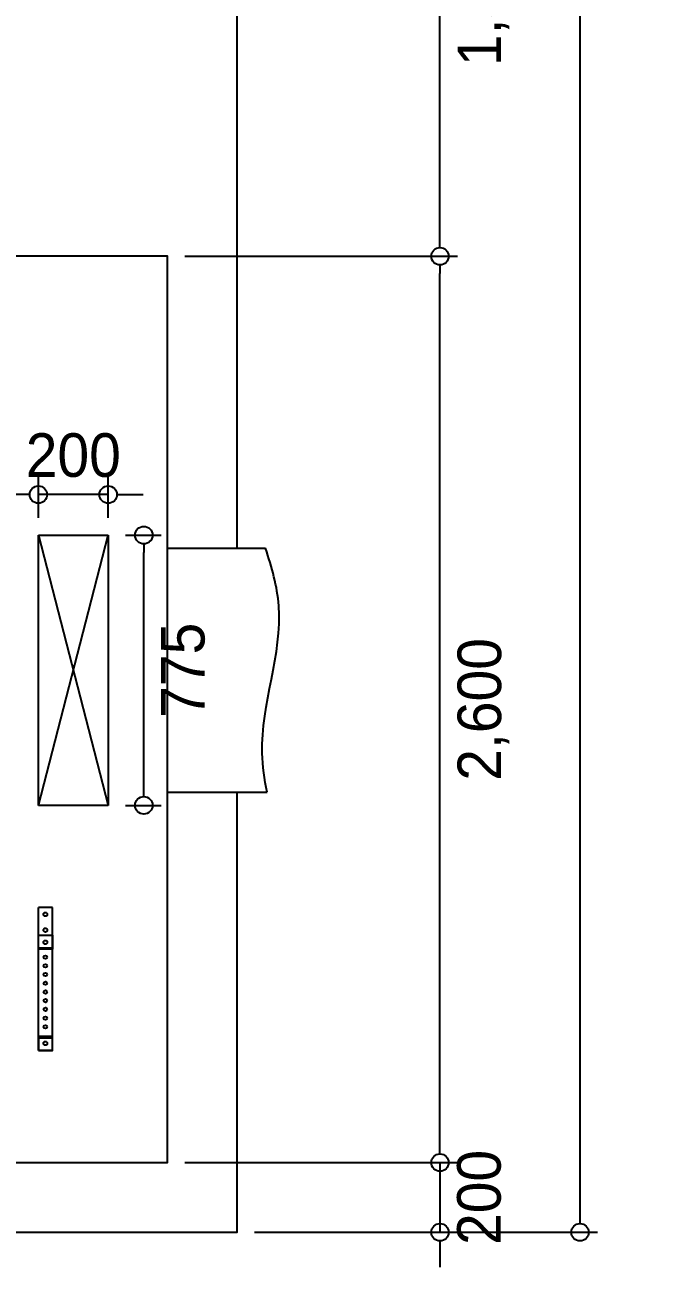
# Model space of a CAD drawing. Header units: millimetres. Extents: x 89978 to 501025, y -351975 to 835730.
# Drawn here: x 399141 to 400949, y -110591 to -107028 of the extents above; entities that cross this region are included whole.
import ezdxf

# ---------------------------------------------------------------- set-up
doc = ezdxf.new("R2010")
doc.units = ezdxf.units.MM
doc.header["$LTSCALE"] = 150
doc.linetypes.add('HIDDEN', pattern=[9.525, 6.35, -3.175])
doc.layers.get('Defpoints').update_dxf_attribs({"color": 150})
for name, color, linetype in [('------00 Load Bank', 3, 'Continuous'), ('-----35 Equipmnet Pad', 7, 'Continuous'), ('-----36 Dimension', 1, 'Continuous')]:
    doc.layers.add(name, color=color, linetype=linetype)
doc.styles.add('ELEC', font='')
doc.styles.get('ELEC').set_extended_font_data('Dotum')
doc.dimstyles.new('ELEC', dxfattribs={"dimscale": 100, "dimtxt": 2, "dimasz": 1, "dimexe": 2, "dimexo": 1, "dimgap": 1, "dimtad": 1, "dimdec": 0, "dimrnd": 0.25, "dimzin": 9, "dimdsep": 32, "dimlunit": 6, "dimtxsty": 'ELEC', "dimblk": 'Z_DOT', "dimcen": 3, "dimclrd": 7, "dimclre": 7, "dimclrt": 3, "dimadec": 0, "dimazin": 0, "dimtfac": 1, "dimtdec": 0, "dimtix": 1, "dimtmove": 2, "dimatfit": 1, "dimfxl": 1, "dimarcsym": 0})

# ---------------------------------------------------------------- blocks, each defined once
blk = doc.blocks.new('_DOTBLANK')
at = {"color": 0, "linetype": 'ByBlock'}
blk.add_line((-0.5, 0), (-1, 0), dxfattribs=at)
blk.add_circle((0, 0), 0.5, dxfattribs=at)
blk = doc.blocks.new('*D963')
at = {"layer": '-----36 Dimension', "color": 0, "lineweight": -2, "transparency": 16777216}
for p, q in [((399430.2, -108491.6), (399532.4, -108491.6)), ((399482.4, -109216.7), (399482.4, -108541.6)), ((399430.2, -109266.7), (399532.4, -109266.7))]:
    blk.add_line(p, q, dxfattribs=at)
at = {"layer": 'Defpoints', "color": 0, "transparency": 16777216}
for p in [(399380.2, -108491.6, -9.9), (399482.4, -108491.6), (399380.2, -109266.7, -9.9)]:
    blk.add_point(p, dxfattribs=at)
at = {"layer": '-----36 Dimension', "color": 0, "lineweight": -2, "transparency": 16777216, "xscale": 50, "yscale": 50, "zscale": 50}
for p, rotation in [((399482.4, -108491.6), 90), ((399482.4, -109266.7), 270)]:
    blk.add_blockref('_DOTBLANK', p, dxfattribs=dict(at, rotation=rotation))
at = {"layer": '-----36 Dimension', "color": 0, "transparency": 16777216, "insert": (399595, -108879.1), "char_height": 125, "attachment_point": 5, "rotation": 90, "style": 'ELEC'}
blk.add_mtext('775', dxfattribs=at)
blk = doc.blocks.new('Z_DOT')
for p, q in [((0, -2), (0, 2)), ((-2, 0), (2, 0))]:
    blk.add_line(p, q)
for radius in [2.5, 1.25]:
    blk.add_circle((0, 0), radius)
blk = doc.blocks.new('*D964')
at = {"layer": '-----36 Dimension', "color": 0, "lineweight": -2, "transparency": 16777216}
for p, q in [((399180.2, -108441.6), (399180.2, -108325.2)), ((399380.2, -108441.6), (399380.2, -108325.2)), ((399130.2, -108375.2), (399080.2, -108375.2)), ((399380.2, -108375.2), (399180.2, -108375.2)), ((399430.2, -108375.2), (399480.2, -108375.2))]:
    blk.add_line(p, q, dxfattribs=at)
at = {"layer": 'Defpoints', "color": 0, "transparency": 16777216}
for p in [(399180.2, -108375.2), (399180.2, -108491.6, -9.9), (399380.2, -108491.6, -9.9)]:
    blk.add_point(p, dxfattribs=at)
at = {"layer": '-----36 Dimension', "color": 0, "lineweight": -2, "transparency": 16777216, "xscale": 50, "yscale": 50, "zscale": 50}
blk.add_blockref('_DOTBLANK', (399180.2, -108375.2), dxfattribs=at)
at = {"layer": '-----36 Dimension', "color": 0, "lineweight": -2, "transparency": 16777216, "xscale": 50, "yscale": 50, "zscale": 50, "rotation": 180}
blk.add_blockref('_DOTBLANK', (399380.2, -108375.2), dxfattribs=at)
at = {"layer": '-----36 Dimension', "color": 0, "transparency": 16777216, "insert": (399280.2, -108262.7), "char_height": 125, "attachment_point": 5, "style": 'ELEC'}
blk.add_mtext('200', dxfattribs=at)
blk = doc.blocks.new('*D947')
at = {"layer": '-----36 Dimension', "color": 0, "lineweight": -2, "transparency": 16777216}
for p, q in [((399600.2, -107691.4), (400381.5, -107691.4)), ((400331.5, -110241.4), (400331.5, -107741.4)), ((399600.2, -110291.4), (400381.5, -110291.4))]:
    blk.add_line(p, q, dxfattribs=at)
at = {"layer": 'Defpoints', "color": 0, "transparency": 16777216}
for p in [(399550.2, -107691.4), (400331.5, -107691.4), (399550.2, -110291.4)]:
    blk.add_point(p, dxfattribs=at)
at = {"layer": '-----36 Dimension', "color": 0, "lineweight": -2, "transparency": 16777216, "xscale": 50, "yscale": 50, "zscale": 50}
for p, rotation in [((400331.5, -107691.4), 90), ((400331.5, -110291.4), 270)]:
    blk.add_blockref('_DOTBLANK', p, dxfattribs=dict(at, rotation=rotation))
at = {"layer": '-----36 Dimension', "color": 0, "transparency": 16777216, "insert": (400456.1, -108991.4), "char_height": 125, "attachment_point": 5, "rotation": 90, "style": 'ELEC'}
blk.add_mtext('2,600', dxfattribs=at)
blk = doc.blocks.new('*D948')
at = {"layer": '-----36 Dimension', "color": 0, "lineweight": -2, "transparency": 16777216}
for p, q in [((399600.2, -106191.4), (400381.5, -106191.4)), ((400331.5, -107641.4), (400331.5, -106241.4)), ((399600.2, -107691.4), (400381.5, -107691.4))]:
    blk.add_line(p, q, dxfattribs=at)
at = {"layer": 'Defpoints', "color": 0, "transparency": 16777216}
for p in [(399550.2, -106191.4), (400331.5, -106191.4), (399550.2, -107691.4)]:
    blk.add_point(p, dxfattribs=at)
at = {"layer": '-----36 Dimension', "color": 0, "lineweight": -2, "transparency": 16777216, "xscale": 50, "yscale": 50, "zscale": 50}
for p, rotation in [((400331.5, -106191.4), 90), ((400331.5, -107691.4), 270)]:
    blk.add_blockref('_DOTBLANK', p, dxfattribs=dict(at, rotation=rotation))
at = {"layer": '-----36 Dimension', "color": 0, "transparency": 16777216, "insert": (400456.1, -106941.4), "char_height": 125, "attachment_point": 5, "rotation": 90, "style": 'ELEC'}
blk.add_mtext('1,500', dxfattribs=at)
blk = doc.blocks.new('*D953')
at = {"layer": '-----36 Dimension', "color": 0, "lineweight": -2, "transparency": 16777216}
for p, q in [((400331.5, -110241.4), (400331.5, -110191.4)), ((399600.2, -110291.4), (400381.5, -110291.4)), ((400331.5, -110291.4), (400331.5, -110491.4)), ((399800.2, -110491.4), (400381.5, -110491.4)), ((400331.5, -110541.4), (400331.5, -110591.4))]:
    blk.add_line(p, q, dxfattribs=at)
at = {"layer": 'Defpoints', "color": 0, "transparency": 16777216}
for p in [(399550.2, -110291.4), (399750.2, -110491.4), (400331.5, -110491.4)]:
    blk.add_point(p, dxfattribs=at)
at = {"layer": '-----36 Dimension', "color": 0, "lineweight": -2, "transparency": 16777216, "xscale": 50, "yscale": 50, "zscale": 50}
for p, rotation in [((400331.5, -110291.4), 270), ((400331.5, -110491.4), 90)]:
    blk.add_blockref('_DOTBLANK', p, dxfattribs=dict(at, rotation=rotation))
at = {"layer": '-----36 Dimension', "color": 0, "transparency": 16777216, "insert": (400444.1, -110391.4), "char_height": 125, "attachment_point": 5, "rotation": 90, "style": 'ELEC'}
blk.add_mtext('200', dxfattribs=at)
blk = doc.blocks.new('*D960')
at = {"layer": '-----36 Dimension', "color": 0, "lineweight": -2, "transparency": 16777216}
for p, q in [((399800.2, -99291.4), (400783.1, -99291.4)), ((400733.1, -110441.4), (400733.1, -99341.4)), ((399800.2, -110491.4), (400783.1, -110491.4))]:
    blk.add_line(p, q, dxfattribs=at)
at = {"layer": 'Defpoints', "color": 0, "transparency": 16777216}
for p in [(399750.2, -99291.4), (400733.1, -99291.4), (399750.2, -110491.4)]:
    blk.add_point(p, dxfattribs=at)
at = {"layer": '-----36 Dimension', "color": 0, "lineweight": -2, "transparency": 16777216, "xscale": 50, "yscale": 50, "zscale": 50}
for p, rotation in [((400733.1, -99291.4), 90), ((400733.1, -110491.4), 270)]:
    blk.add_blockref('_DOTBLANK', p, dxfattribs=dict(at, rotation=rotation))
at = {"layer": '-----36 Dimension', "color": 0, "transparency": 16777216, "insert": (400866.5, -104891.4), "char_height": 125, "attachment_point": 5, "rotation": 90, "style": 'ELEC'}
blk.add_mtext('(11,200)', dxfattribs=at)

msp = doc.modelspace()

# ---------------------------------------------------------------- linework, layer by layer
at = {"layer": '------00 Load Bank'}
for p, q in [((399550.2, -108529.1, -9.9), (399831.3, -108529.1, -9.9)), ((399550.2, -109229.1, -9.9), (399836.3, -109229.1, -9.9)), ((399180.2, -109969.5), (399180.2, -109559.5)), ((399220.2, -109559.5), (399180.2, -109559.5)), ((399220.2, -109639.5), (399220.2, -109559.5)), ((399220.2, -109969.5), (399220.2, -109639.5)), ((399220.2, -109969.5), (399180.2, -109969.5))]:
    msp.add_line(p, q, dxfattribs=at)
at = {"layer": '------00 Load Bank', "linetype": 'HIDDEN'}
for p, q in [((399180.2, -109675.5), (399220.2, -109675.5)), ((399180.2, -109933.5), (399220.2, -109933.5))]:
    msp.add_line(p, q, dxfattribs=at)
at = {"layer": '------00 Load Bank', "elevation": 0}
for points in [[(399100.2, -110291.4), (399550.2, -110291.4), (399550.2, -107691.4), (399100.2, -107691.4)], [(399180.2, -109639.5), (399220.2, -109639.5), (399220.2, -109679.5), (399180.2, -109679.5), (399180.2, -109639.5)], [(399180.2, -109969.5), (399220.2, -109969.5), (399220.2, -109929.5), (399180.2, -109929.5), (399180.2, -109969.5)]]:
    msp.add_lwpolyline(points, dxfattribs=at)
at = {"layer": '------00 Load Bank', "linetype": 'HIDDEN', "ltscale": 5, "elevation": -9.9}
msp.add_lwpolyline([(399180.2, -109266.7), (399180.2, -108491.6), (399380.2, -108491.6), (399380.2, -109266.7)], close=True, dxfattribs=at)
for points in [[(399180.2, -109266.7), (399380.2, -108491.6)], [(399180.2, -108491.6), (399380.2, -109266.7)]]:
    msp.add_lwpolyline(points, dxfattribs=at)
at = {"layer": '------00 Load Bank'}
for centre, radius in [((399200.2, -109579.5), 5.5), ((399200.2, -109624.5), 5.5), ((399200.2, -109659.5), 5.5), ((399200.2, -109702), 5), ((399200.2, -109727), 5), ((399200.2, -109752), 5), ((399200.2, -109777), 5), ((399200.2, -109802), 5), ((399200.2, -109827), 5), ((399200.2, -109852), 5), ((399200.2, -109877), 5), ((399200.2, -109902), 5), ((399200.2, -109949.5), 5.5)]:
    msp.add_circle(centre, radius, dxfattribs=at)
msp.add_open_spline([(399836.3, -109229.1), (399828.3, -109191.9), (399801.9, -109015.1), (399904.6, -108775.7), (399849.5, -108583.8), (399831.3, -108529.1)], degree=3, knots=[124.01415, 124.01415, 124.01415, 124.01415, 238.000173, 663.61754, 833.548095, 833.548095, 833.548095, 833.548095], dxfattribs=at)
at = {"layer": '-----35 Equipmnet Pad', "ltscale": 5, "elevation": 0}
for points in [[(399750.2, -108529.1), (399750.2, -105129.1)], [(397530.2, -109229.1), (397530.2, -110491.4), (399750.2, -110491.4), (399750.2, -109229.1)]]:
    msp.add_lwpolyline(points, dxfattribs=at)

# ---------------------------------------------------------------- dimensions: what is measured, and where the dimension line sits
at = {"layer": '-----36 Dimension'}
dim = msp.add_linear_dim(base=(400733.1, -99291.4), p1=(399750.2, -110491.4), p2=(399750.2, -99291.4), angle=90, text='(<>)', dimstyle='ELEC', override={"dimscale": 50, "dimtxt": 2.5, "dimexe": 1, "dimtad": 2, "dimblk1": 'DOTBLANK', "dimblk2": 'DOTBLANK', "dimsah": 1, "dimclrd": 0, "dimclre": 0, "dimclrt": 0}, dxfattribs=at)
dim.commit()
dim.dimension.update_dxf_attribs({"geometry": '*D960', "text_midpoint": (400866.5, -104891.4)})
for base, p1, p2, angle, picture, middle in [((400331.5, -106191.4), (399550.2, -107691.4), (399550.2, -106191.4), 90, '*D948', (400456.1, -106941.4)), ((400331.5, -107691.4), (399550.2, -110291.4), (399550.2, -107691.4), 90, '*D947', (400456.1, -108991.4)), ((399180.2, -108375.2), (399380.2, -108491.6, -9.9), (399180.2, -108491.6, -9.9), 180, '*D964', (399280.2, -108262.7)), ((399482.4, -108491.6), (399380.2, -109266.7, -9.9), (399380.2, -108491.6, -9.9), 90, '*D963', (399595, -108879.1)), ((400331.5, -110491.4), (399550.2, -110291.4), (399750.2, -110491.4), 90, '*D953', (400444.1, -110391.4))]:
    dim = msp.add_linear_dim(base=base, p1=p1, p2=p2, angle=angle, dimstyle='ELEC', override={"dimscale": 50, "dimtxt": 2.5, "dimexe": 1, "dimtad": 2, "dimblk1": 'DOTBLANK', "dimblk2": 'DOTBLANK', "dimsah": 1, "dimclrd": 0, "dimclre": 0, "dimclrt": 0}, dxfattribs=at)
    dim.commit()
    dim.dimension.update_dxf_attribs({"geometry": picture, "text_midpoint": middle})

doc.saveas('drawing.dxf')
